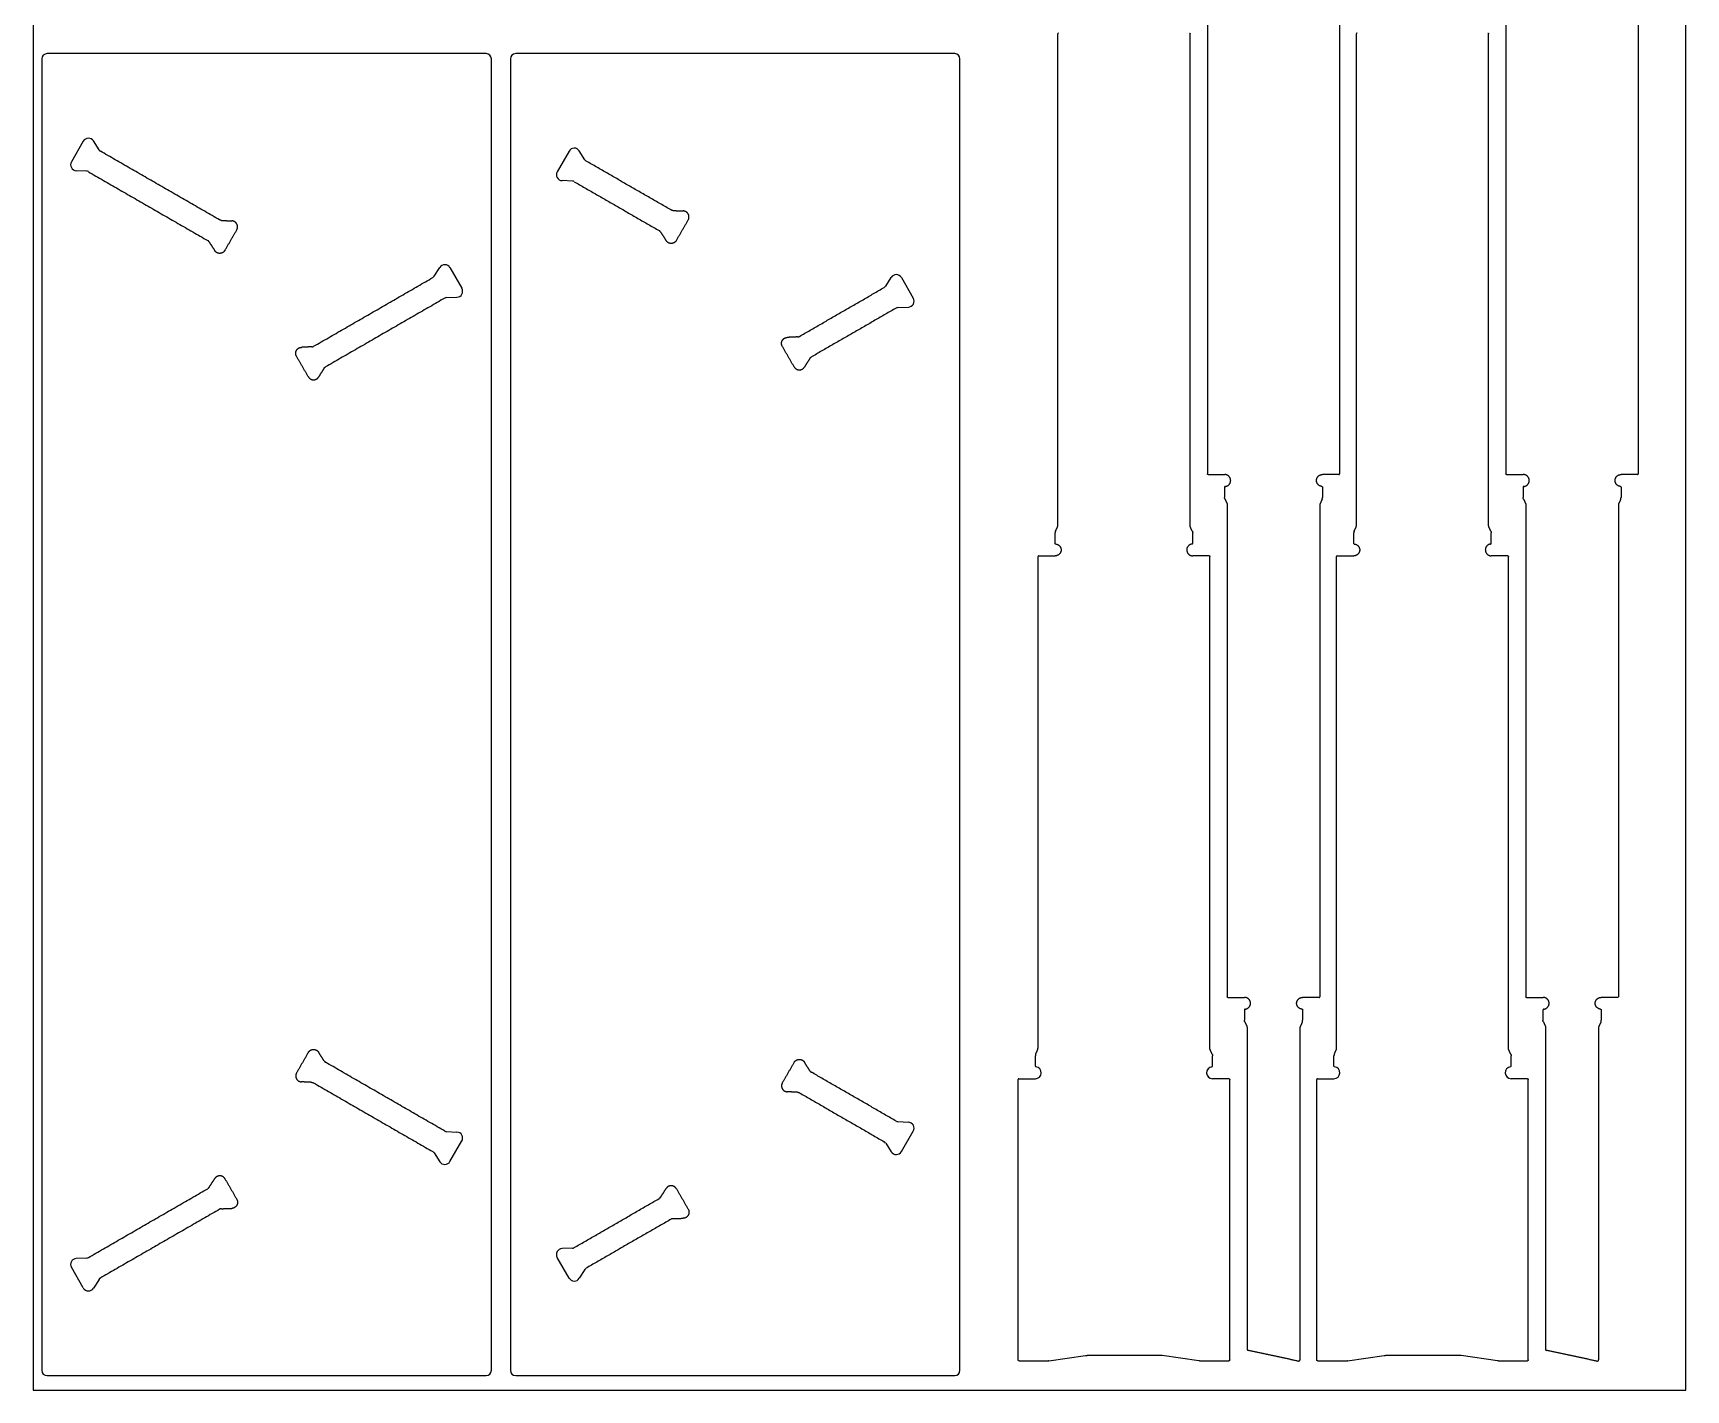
# Model space of a CAD drawing. Header units: millimetres. Extents: x -2942 to 5040, y -3942 to 2675.
# Drawn here: x 2275 to 3525, y -629 to 398 of the extents above; entities that cross this region are included whole.
import ezdxf

# ---------------------------------------------------------------- set-up
doc = ezdxf.new("R2010")
doc.units = ezdxf.units.MM
doc.header["$MEASUREMENT"] = 0
doc.layers.add('Default', color=18, linetype='Continuous', true_color=0x000000)
doc.layers.add('Layer 02', color=1, linetype='Continuous', true_color=0xff0000)

msp = doc.modelspace()

# ---------------------------------------------------------------- linework, layer by layer
at = {"layer": 'Default'}
for p, q in [((3043.1, -606.6, -2.9), (3070.7, -602.5, -2.9)), ((3156.5, -606.6, -2.9), (3128.8, -602.5, -2.9)), ((3268.9, -606.6, -2.9), (3296.5, -602.5, -2.9)), ((3382.3, -606.6, -2.9), (3354.7, -602.5, -2.9))]:
    msp.add_line(p, q, dxfattribs=at)
for points in [[(2281.4, 378.3), (2281.4, -613.7)], [(2617.4, 382.3), (2285.4, 382.3)], [(2621.4, -613.7), (2621.4, 378.3)], [(2635.8, 378.3), (2635.8, -613.7)], [(2971.8, 382.3), (2639.8, 382.3)], [(2975.8, -613.7), (2975.8, 378.3)], [(2312.8, 316), (2303.8, 300.4)], [(2324.7, 309.5), (2320.5, 316.2)], [(2680.2, 308.5), (2671.2, 292.9)], [(2692.1, 302), (2687.9, 308.7)], [(2315.4, 293.3), (2307.5, 293.7)], [(2682.8, 285.8), (2674.9, 286.2)], [(2578.2, 213.9), (2582.4, 220.5)], [(2590.1, 220.4), (2599.1, 204.8)], [(2919.6, 206.4), (2923.8, 213)], [(2931.5, 212.9), (2940.5, 197.3)], [(2587.5, 197.7), (2595.4, 198)], [(2928.9, 190.2), (2936.8, 190.5)], [(2587.5, -433.1), (2595.4, -433.5)], [(2928.9, -425.6), (2936.8, -426)], [(2931.5, -448.3), (2940.5, -432.7)], [(2578.2, -449.3), (2582.4, -456)], [(2590.1, -455.8), (2599.1, -440.2)], [(2919.6, -441.8), (2923.8, -448.5)], [(2682.8, -521.3), (2674.9, -521.6)], [(2312.8, -551.4), (2303.8, -535.8)], [(2315.4, -528.8), (2307.5, -529.1)], [(2680.2, -543.9), (2671.2, -528.3)], [(2692.1, -537.4), (2687.9, -544.1)], [(2324.7, -544.9), (2320.5, -551.6)], [(2285.4, -617.7), (2617.4, -617.7)], [(2639.8, -617.7), (2971.8, -617.7)]]:
    msp.add_lwpolyline(points, dxfattribs=at)
for centre, radius, start, end in [((2285.4, 378.3, -2.9), 4, 90, 180), ((2617.4, 378.3, -2.9), 4, 0, 90), ((2639.8, 378.3, -2.9), 4, 90, 180), ((2971.8, 378.3, -2.9), 4, 0, 90), ((2316.7, 313.8, -2.9), 4.5, 32.3722, 150), ((2307.7, 298.2, -2.9), 4.5, 150, 267.6278), ((2327.2, 311.1, -2.9), 3, 212.3722, 240), ((2684.1, 306.3, -2.9), 4.5, 32.3722, 150), ((2694.6, 303.6, -2.9), 3, 212.3722, 240), ((2315.2, 290.4, -2.9), 3, 60, 87.6278), ((2675.1, 290.7, -2.9), 4.5, 150, 267.6278), ((2682.6, 282.9, -2.9), 3, 60, 87.6278), ((2575.6, 215.5, -2.9), 3, 300, 327.6278), ((2586.2, 218.1, -2.9), 4.5, 30, 147.6278), ((2927.6, 210.6, -2.9), 4.5, 30, 147.6278), ((2595.2, 202.5, -2.9), 4.5, 272.3722, 30), ((2917, 208, -2.9), 3, 300, 327.6278), ((2587.6, 194.7, -2.9), 3, 92.3722, 120), ((2929, 187.2, -2.9), 3, 92.3722, 120), ((2936.6, 195, -2.9), 4.5, 272.3722, 30), ((3033.3, -383.6, -2.9), 0.5, 180, 264.4944), ((3032.8, -388.6, -2.9), 4.5, 270, 84.4944), ((3166.8, -388.6, -2.9), 4.5, 95.5056, 270), ((3166.3, -383.6, -2.9), 0.5, 275.5056, 0), ((3259.1, -383.6, -2.9), 0.5, 180, 264.4944), ((3258.6, -388.6, -2.9), 4.5, 270, 84.4944), ((3392.6, -388.6, -2.9), 4.5, 95.5056, 270), ((3392.1, -383.6, -2.9), 0.5, 275.5056, 0), ((2587.6, -430.1, -2.9), 3, 240, 267.6278), ((2595.2, -438, -2.9), 4.5, 330, 87.6278), ((2929, -422.6, -2.9), 3, 240, 267.6278), ((2936.6, -430.5, -2.9), 4.5, 330, 87.6278), ((2575.6, -450.9, -2.9), 3, 32.3722, 60), ((2917, -443.4, -2.9), 3, 32.3722, 60), ((2927.6, -446, -2.9), 4.5, 212.3722, 330), ((2586.2, -453.5, -2.9), 4.5, 212.3722, 330), ((2675.1, -526.1, -2.9), 4.5, 92.3722, 210), ((2682.6, -518.3, -2.9), 3, 272.3722, 300), ((2307.7, -533.6, -2.9), 4.5, 92.3722, 210), ((2315.2, -525.8, -2.9), 3, 272.3722, 300), ((2694.6, -539, -2.9), 3, 120, 147.6278), ((2327.2, -546.5, -2.9), 3, 120, 147.6278), ((2684.1, -541.7, -2.9), 4.5, 210, 327.6278), ((2316.7, -549.2, -2.9), 4.5, 210, 327.6278), ((3193.9, -597.8, -2.9), 1, 180, 258.0828), ((3419.7, -597.8, -2.9), 1, 180, 258.0828), ((3231.9, -605.8, -2.9), 1, 258.0828, 0), ((3457.7, -605.8, -2.9), 1, 258.0828, 0), ((2285.4, -613.7, -2.9), 4, 180, 270), ((2617.4, -613.7, -2.9), 4, 270, 0), ((2639.8, -613.7, -2.9), 4, 180, 270), ((2971.8, -613.7, -2.9), 4, 270, 0)]:
    msp.add_arc(centre, radius, start, end, dxfattribs=at)
for points in [[(3162.9, 436.3, -2.9), (3162.9, 250.6, -2.9), (3162.9, 64.9, -2.9)], [(3262.9, 436.3, -2.9), (3262.9, 250.6, -2.9), (3262.9, 64.9, -2.9)], [(3388.7, 436.3, -2.9), (3388.7, 250.6, -2.9), (3388.7, 64.9, -2.9)], [(3488.7, 436.3, -2.9), (3488.7, 250.6, -2.9), (3488.7, 64.9, -2.9)], [(3049.8, 396.8, -2.9), (3049.8, 397.1, -2.9), (3049.8, 397.3, -2.9)], [(3049.8, 25.5, -2.9), (3049.8, 211.2, -2.9), (3049.8, 396.8, -2.9)], [(3149.8, 396.8, -2.9), (3149.8, 397.1, -2.9), (3149.8, 397.3, -2.9)], [(3149.8, 25.5, -2.9), (3149.8, 211.2, -2.9), (3149.8, 396.8, -2.9)], [(3275.6, 396.8, -2.9), (3275.6, 397.1, -2.9), (3275.6, 397.3, -2.9)], [(3275.6, 25.5, -2.9), (3275.6, 211.2, -2.9), (3275.6, 396.8, -2.9)], [(3375.6, 396.8, -2.9), (3375.6, 397.1, -2.9), (3375.6, 397.3, -2.9)], [(3375.6, 25.5, -2.9), (3375.6, 211.2, -2.9), (3375.6, 396.8, -2.9)], [(2415.9, 256.5, -2.9), (2370.8, 282.5, -2.9), (2325.7, 308.5, -2.9)], [(2757.3, 264, -2.9), (2725.2, 282.5, -2.9), (2693.1, 301, -2.9)], [(2316.7, 292.9, -2.9), (2361.8, 266.9, -2.9), (2406.9, 240.9, -2.9)], [(2684.1, 285.4, -2.9), (2716.2, 266.9, -2.9), (2748.3, 248.4, -2.9)], [(2758.7, 263.6, -2.9), (2762.6, 263.4, -2.9), (2766.5, 263.3, -2.9)], [(2417.3, 256.1, -2.9), (2421.2, 255.9, -2.9), (2425.1, 255.8, -2.9)], [(2761.3, 240.9, -2.9), (2765.8, 248.7, -2.9), (2770.3, 256.5, -2.9)], [(2407.9, 239.9, -2.9), (2410.1, 236.6, -2.9), (2412.2, 233.3, -2.9)], [(2419.9, 233.4, -2.9), (2424.4, 241.2, -2.9), (2428.9, 249, -2.9)], [(2749.3, 247.4, -2.9), (2751.5, 244.1, -2.9), (2753.6, 240.8, -2.9)], [(2487, 160.9, -2.9), (2532.1, 186.9, -2.9), (2577.1, 212.9, -2.9)], [(2854.4, 168.4, -2.9), (2886.5, 186.9, -2.9), (2918.5, 205.4, -2.9)], [(2586.1, 197.3, -2.9), (2541.1, 171.3, -2.9), (2496, 145.3, -2.9)], [(2927.5, 189.8, -2.9), (2895.5, 171.3, -2.9), (2863.4, 152.8, -2.9)], [(2853, 168, -2.9), (2849.1, 167.8, -2.9), (2845.1, 167.6, -2.9)], [(2483, 137.8, -2.9), (2478.5, 145.6, -2.9), (2474, 153.4, -2.9)], [(2485.6, 160.5, -2.9), (2481.7, 160.3, -2.9), (2477.8, 160.1, -2.9)], [(2850.4, 145.3, -2.9), (2845.9, 153.1, -2.9), (2841.4, 160.9, -2.9)], [(2862.3, 151.8, -2.9), (2860.2, 148.5, -2.9), (2858.1, 145.1, -2.9)], [(2494.9, 144.3, -2.9), (2492.8, 141, -2.9), (2490.7, 137.6, -2.9)], [(3162.9, 64.9, -2.9), (3162.9, 64.7, -2.9), (3162.9, 64.4, -2.9)], [(3163.4, 63.9, -2.9), (3169.7, 63.9, -2.9), (3176, 63.9, -2.9)], [(3262.4, 63.9, -2.9), (3256.2, 63.9, -2.9), (3249.9, 63.9, -2.9)], [(3262.9, 64.9, -2.9), (3262.9, 64.7, -2.9), (3262.9, 64.4, -2.9)], [(3388.7, 64.9, -2.9), (3388.7, 64.7, -2.9), (3388.7, 64.4, -2.9)], [(3389.2, 63.9, -2.9), (3395.5, 63.9, -2.9), (3401.8, 63.9, -2.9)], [(3488.2, 63.9, -2.9), (3482, 63.9, -2.9), (3475.7, 63.9, -2.9)], [(3488.7, 64.9, -2.9), (3488.7, 64.7, -2.9), (3488.7, 64.4, -2.9)], [(3175.9, 54.4, -2.9), (3175.9, 50.5, -2.9), (3175.9, 46.6, -2.9)], [(3249.9, 54.4, -2.9), (3249.9, 50.5, -2.9), (3249.9, 46.6, -2.9)], [(3401.7, 54.4, -2.9), (3401.7, 50.5, -2.9), (3401.7, 46.6, -2.9)], [(3475.7, 54.4, -2.9), (3475.7, 50.5, -2.9), (3475.7, 46.6, -2.9)], [(3176.2, 45.3, -2.9), (3176.9, 43.8, -2.9), (3177.6, 42.2, -2.9)], [(3177.9, 40.8, -2.9), (3177.9, -144.9, -2.9), (3177.9, -330.6, -2.9)], [(3247.9, 40.8, -2.9), (3247.9, -144.9, -2.9), (3247.9, -330.6, -2.9)], [(3249.7, 45.3, -2.9), (3249, 43.8, -2.9), (3248.3, 42.2, -2.9)], [(3402, 45.3, -2.9), (3402.7, 43.8, -2.9), (3403.4, 42.2, -2.9)], [(3403.7, 40.8, -2.9), (3403.7, -144.9, -2.9), (3403.7, -330.6, -2.9)], [(3473.7, 40.8, -2.9), (3473.7, -144.9, -2.9), (3473.7, -330.6, -2.9)], [(3475.5, 45.3, -2.9), (3474.8, 43.8, -2.9), (3474.1, 42.2, -2.9)], [(3047.8, 11.8, -2.9), (3047.8, 15.8, -2.9), (3047.8, 19.7, -2.9)], [(3048, 21, -2.9), (3048.8, 22.5, -2.9), (3049.5, 24, -2.9)], [(3151.5, 21, -2.9), (3150.8, 22.5, -2.9), (3150.1, 24, -2.9)], [(3151.8, 11.8, -2.9), (3151.8, 15.8, -2.9), (3151.8, 19.7, -2.9)], [(3273.6, 11.8, -2.9), (3273.6, 15.8, -2.9), (3273.6, 19.7, -2.9)], [(3273.9, 21, -2.9), (3274.6, 22.5, -2.9), (3275.3, 24, -2.9)], [(3377.3, 21, -2.9), (3376.6, 22.5, -2.9), (3375.9, 24, -2.9)], [(3377.6, 11.8, -2.9), (3377.6, 15.8, -2.9), (3377.6, 19.7, -2.9)], [(3034.8, 1.4, -2.9), (3034.8, 1.6, -2.9), (3034.8, 1.9, -2.9)], [(3034.8, -370, -2.9), (3034.8, -184.3, -2.9), (3034.8, 1.4, -2.9)], [(3035.3, 2.4, -2.9), (3041.5, 2.4, -2.9), (3047.8, 2.4, -2.9)], [(3164.3, 2.4, -2.9), (3158, 2.4, -2.9), (3151.8, 2.4, -2.9)], [(3164.8, 1.4, -2.9), (3164.8, 1.6, -2.9), (3164.8, 1.9, -2.9)], [(3164.8, -370, -2.9), (3164.8, -184.3, -2.9), (3164.8, 1.4, -2.9)], [(3260.6, 1.4, -2.9), (3260.6, 1.6, -2.9), (3260.6, 1.9, -2.9)], [(3260.6, -370, -2.9), (3260.6, -184.3, -2.9), (3260.6, 1.4, -2.9)], [(3261.1, 2.4, -2.9), (3267.3, 2.4, -2.9), (3273.6, 2.4, -2.9)], [(3390.1, 2.4, -2.9), (3383.8, 2.4, -2.9), (3377.6, 2.4, -2.9)], [(3390.6, 1.4, -2.9), (3390.6, 1.6, -2.9), (3390.6, 1.9, -2.9)], [(3390.6, -370, -2.9), (3390.6, -184.3, -2.9), (3390.6, 1.4, -2.9)], [(3177.9, -330.6, -2.9), (3177.9, -330.8, -2.9), (3177.9, -331.1, -2.9)], [(3178.4, -331.6, -2.9), (3184.7, -331.6, -2.9), (3191, -331.6, -2.9)], [(3247.4, -331.6, -2.9), (3241.2, -331.6, -2.9), (3234.9, -331.6, -2.9)], [(3247.9, -330.6, -2.9), (3247.9, -330.8, -2.9), (3247.9, -331.1, -2.9)], [(3403.7, -330.6, -2.9), (3403.7, -330.8, -2.9), (3403.7, -331.1, -2.9)], [(3404.2, -331.6, -2.9), (3410.5, -331.6, -2.9), (3416.8, -331.6, -2.9)], [(3473.2, -331.6, -2.9), (3467, -331.6, -2.9), (3460.7, -331.6, -2.9)], [(3473.7, -330.6, -2.9), (3473.7, -330.8, -2.9), (3473.7, -331.1, -2.9)], [(3190.9, -341, -2.9), (3190.9, -345, -2.9), (3190.9, -348.9, -2.9)], [(3234.9, -341, -2.9), (3234.9, -345, -2.9), (3234.9, -348.9, -2.9)], [(3416.7, -341, -2.9), (3416.7, -345, -2.9), (3416.7, -348.9, -2.9)], [(3460.7, -341, -2.9), (3460.7, -345, -2.9), (3460.7, -348.9, -2.9)], [(3191.2, -350.2, -2.9), (3191.9, -351.7, -2.9), (3192.6, -353.2, -2.9)], [(3192.9, -354.7, -2.9), (3192.9, -476.2, -2.9), (3192.9, -597.8, -2.9)], [(3232.9, -354.7, -2.9), (3232.9, -480.2, -2.9), (3232.9, -605.8, -2.9)], [(3234.7, -350.2, -2.9), (3234, -351.7, -2.9), (3233.3, -353.2, -2.9)], [(3417, -350.2, -2.9), (3417.7, -351.7, -2.9), (3418.4, -353.2, -2.9)], [(3418.7, -354.7, -2.9), (3418.7, -476.2, -2.9), (3418.7, -597.8, -2.9)], [(3458.7, -354.7, -2.9), (3458.7, -480.2, -2.9), (3458.7, -605.8, -2.9)], [(3460.5, -350.2, -2.9), (3459.8, -351.7, -2.9), (3459.1, -353.2, -2.9)], [(2483, -373.2, -2.9), (2478.5, -381, -2.9), (2474, -388.8, -2.9)], [(2494.9, -379.7, -2.9), (2492.8, -376.4, -2.9), (2490.7, -373, -2.9)], [(3033, -374.5, -2.9), (3033.8, -373, -2.9), (3034.5, -371.4, -2.9)], [(3166.5, -374.5, -2.9), (3165.8, -373, -2.9), (3165.1, -371.4, -2.9)], [(3258.9, -374.5, -2.9), (3259.6, -373, -2.9), (3260.3, -371.4, -2.9)], [(3392.3, -374.5, -2.9), (3391.6, -373, -2.9), (3390.9, -371.4, -2.9)], [(2586.1, -432.7, -2.9), (2541.1, -406.7, -2.9), (2496, -380.7, -2.9)], [(2850.4, -380.7, -2.9), (2845.9, -388.5, -2.9), (2841.4, -396.3, -2.9)], [(2862.3, -387.2, -2.9), (2860.2, -383.9, -2.9), (2858.1, -380.5, -2.9)], [(3032.8, -383.6, -2.9), (3032.8, -379.7, -2.9), (3032.8, -375.8, -2.9)], [(3166.8, -383.6, -2.9), (3166.8, -379.7, -2.9), (3166.8, -375.8, -2.9)], [(3258.6, -383.6, -2.9), (3258.6, -379.7, -2.9), (3258.6, -375.8, -2.9)], [(3392.6, -383.6, -2.9), (3392.6, -379.7, -2.9), (3392.6, -375.8, -2.9)], [(2485.6, -395.9, -2.9), (2481.7, -395.7, -2.9), (2477.8, -395.5, -2.9)], [(2487, -396.3, -2.9), (2532.1, -422.3, -2.9), (2577.1, -448.3, -2.9)], [(2927.5, -425.2, -2.9), (2895.5, -406.7, -2.9), (2863.4, -388.2, -2.9)], [(3019.8, -394.1, -2.9), (3019.8, -393.9, -2.9), (3019.8, -393.6, -2.9)], [(3019.8, -605.7, -2.9), (3019.8, -499.9, -2.9), (3019.8, -394.1, -2.9)], [(3020.3, -393.1, -2.9), (3026.5, -393.1, -2.9), (3032.8, -393.1, -2.9)], [(3179.3, -393.1, -2.9), (3173, -393.1, -2.9), (3166.8, -393.1, -2.9)], [(3179.8, -394.1, -2.9), (3179.8, -393.9, -2.9), (3179.8, -393.6, -2.9)], [(3179.8, -605.7, -2.9), (3179.8, -499.9, -2.9), (3179.8, -394.1, -2.9)], [(3245.6, -394.1, -2.9), (3245.6, -393.9, -2.9), (3245.6, -393.6, -2.9)], [(3245.6, -605.7, -2.9), (3245.6, -499.9, -2.9), (3245.6, -394.1, -2.9)], [(3246.1, -393.1, -2.9), (3252.3, -393.1, -2.9), (3258.6, -393.1, -2.9)], [(3405.1, -393.1, -2.9), (3398.8, -393.1, -2.9), (3392.6, -393.1, -2.9)], [(3405.6, -394.1, -2.9), (3405.6, -393.9, -2.9), (3405.6, -393.6, -2.9)], [(3405.6, -605.7, -2.9), (3405.6, -499.9, -2.9), (3405.6, -394.1, -2.9)], [(2853, -403.4, -2.9), (2849.1, -403.2, -2.9), (2845.1, -403, -2.9)], [(2854.4, -403.8, -2.9), (2886.5, -422.3, -2.9), (2918.5, -440.8, -2.9)], [(2407.9, -475.3, -2.9), (2410.1, -472, -2.9), (2412.2, -468.7, -2.9)], [(2419.9, -468.8, -2.9), (2424.4, -476.6, -2.9), (2428.9, -484.4, -2.9)], [(2316.7, -528.4, -2.9), (2361.8, -502.3, -2.9), (2406.9, -476.3, -2.9)], [(2684.1, -520.9, -2.9), (2716.2, -502.3, -2.9), (2748.3, -483.8, -2.9)], [(2749.3, -482.8, -2.9), (2751.5, -479.5, -2.9), (2753.6, -476.2, -2.9)], [(2761.3, -476.3, -2.9), (2765.8, -484.1, -2.9), (2770.3, -491.9, -2.9)], [(2415.9, -491.9, -2.9), (2370.8, -517.9, -2.9), (2325.7, -543.9, -2.9)], [(2417.3, -491.5, -2.9), (2421.2, -491.3, -2.9), (2425.1, -491.2, -2.9)], [(2757.3, -499.4, -2.9), (2725.2, -517.9, -2.9), (2693.1, -536.4, -2.9)], [(2758.7, -499, -2.9), (2762.6, -498.8, -2.9), (2766.5, -498.7, -2.9)], [(3231.7, -606.8, -2.9), (3212.7, -602.7, -2.9), (3193.7, -598.7, -2.9)], [(3457.5, -606.8, -2.9), (3438.5, -602.7, -2.9), (3419.5, -598.7, -2.9)], [(3041.9, -606.7, -2.9), (3031.4, -606.7, -2.9), (3020.9, -606.7, -2.9)], [(3127.6, -602.5, -2.9), (3099.8, -602.5, -2.9), (3071.9, -602.5, -2.9)], [(3178.7, -606.7, -2.9), (3168.2, -606.7, -2.9), (3157.7, -606.7, -2.9)], [(3267.7, -606.7, -2.9), (3257.2, -606.7, -2.9), (3246.7, -606.7, -2.9)], [(3353.4, -602.5, -2.9), (3325.6, -602.5, -2.9), (3297.7, -602.5, -2.9)], [(3404.5, -606.7, -2.9), (3394, -606.7, -2.9), (3383.5, -606.7, -2.9)]]:
    msp.add_open_spline(points, degree=2, dxfattribs=at)
for points, weights in [([(3050.3, 397.8, -2.9), (3049.8, 397.8, -2.9), (3049.8, 397.3, -2.9)], [1, 0.707106781186, 1]), ([(3149.3, 397.8, -2.9), (3149.8, 397.8, -2.9), (3149.8, 397.3, -2.9)], [1, 0.707106781186, 1]), ([(3276.1, 397.8, -2.9), (3275.6, 397.8, -2.9), (3275.6, 397.3, -2.9)], [1, 0.707106781186, 1]), ([(3375.1, 397.8, -2.9), (3375.6, 397.8, -2.9), (3375.6, 397.3, -2.9)], [1, 0.707106781186, 1]), ([(2758.7, 263.6, -2.9), (2758, 263.6, -2.9), (2757.3, 264, -2.9)], [1, 0.971076313064, 1]), ([(2417.3, 256.1, -2.9), (2416.6, 256.1, -2.9), (2415.9, 256.5, -2.9)], [1, 0.971076313064, 1]), ([(2407.9, 239.9, -2.9), (2407.6, 240.5, -2.9), (2406.9, 240.9, -2.9)], [1, 0.971076313064, 1]), ([(2749.3, 247.4, -2.9), (2749, 248, -2.9), (2748.3, 248.4, -2.9)], [1, 0.971076313064, 1]), ([(2853, 168, -2.9), (2853.7, 168, -2.9), (2854.4, 168.4, -2.9)], [1, 0.971076313064, 1]), ([(2485.6, 160.5, -2.9), (2486.3, 160.5, -2.9), (2487, 160.9, -2.9)], [1, 0.971076313064, 1]), ([(2862.3, 151.8, -2.9), (2862.7, 152.4, -2.9), (2863.4, 152.8, -2.9)], [1, 0.971076313064, 1]), ([(2494.9, 144.3, -2.9), (2495.3, 144.9, -2.9), (2496, 145.3, -2.9)], [1, 0.971076313064, 1]), ([(3163.4, 63.9, -2.9), (3162.9, 63.9, -2.9), (3162.9, 64.4, -2.9)], [1, 0.707106781186, 1]), ([(3262.4, 63.9, -2.9), (3262.9, 63.9, -2.9), (3262.9, 64.4, -2.9)], [1, 0.707106781186, 1]), ([(3389.2, 63.9, -2.9), (3388.7, 63.9, -2.9), (3388.7, 64.4, -2.9)], [1, 0.707106781186, 1]), ([(3488.2, 63.9, -2.9), (3488.7, 63.9, -2.9), (3488.7, 64.4, -2.9)], [1, 0.707106781186, 1]), ([(3176.4, 54.9, -2.9), (3175.9, 54.9, -2.9), (3175.9, 54.4, -2.9)], [1, 0.740250811239, 1]), ([(3249.5, 54.9, -2.9), (3249.9, 54.9, -2.9), (3249.9, 54.4, -2.9)], [1, 0.740250811239, 1]), ([(3402.2, 54.9, -2.9), (3401.7, 54.9, -2.9), (3401.7, 54.4, -2.9)], [1, 0.740250811239, 1]), ([(3475.3, 54.9, -2.9), (3475.7, 54.9, -2.9), (3475.7, 54.4, -2.9)], [1, 0.740250811239, 1]), ([(3176.2, 45.3, -2.9), (3175.9, 45.9, -2.9), (3175.9, 46.6, -2.9)], [1, 0.976880094867, 1]), ([(3177.6, 42.2, -2.9), (3177.9, 41.6, -2.9), (3177.9, 40.8, -2.9)], [1, 0.976880094867, 1]), ([(3248.3, 42.2, -2.9), (3247.9, 41.6, -2.9), (3247.9, 40.8, -2.9)], [1, 0.976880094867, 1]), ([(3249.7, 45.3, -2.9), (3249.9, 45.9, -2.9), (3249.9, 46.6, -2.9)], [1, 0.976880094867, 1]), ([(3402, 45.3, -2.9), (3401.7, 45.9, -2.9), (3401.7, 46.6, -2.9)], [1, 0.976880094867, 1]), ([(3403.4, 42.2, -2.9), (3403.7, 41.6, -2.9), (3403.7, 40.8, -2.9)], [1, 0.976880094867, 1]), ([(3474.1, 42.2, -2.9), (3473.7, 41.6, -2.9), (3473.7, 40.8, -2.9)], [1, 0.976880094867, 1]), ([(3475.5, 45.3, -2.9), (3475.7, 45.9, -2.9), (3475.7, 46.6, -2.9)], [1, 0.976880094867, 1]), ([(3049.5, 24, -2.9), (3049.8, 24.7, -2.9), (3049.8, 25.5, -2.9)], [1, 0.976880094867, 1]), ([(3150.1, 24, -2.9), (3149.8, 24.7, -2.9), (3149.8, 25.5, -2.9)], [1, 0.976880094867, 1]), ([(3275.3, 24, -2.9), (3275.6, 24.7, -2.9), (3275.6, 25.5, -2.9)], [1, 0.976880094867, 1]), ([(3375.9, 24, -2.9), (3375.6, 24.7, -2.9), (3375.6, 25.5, -2.9)], [1, 0.976880094867, 1]), ([(3048, 21, -2.9), (3047.8, 20.4, -2.9), (3047.8, 19.7, -2.9)], [1, 0.976880094867, 1]), ([(3151.5, 21, -2.9), (3151.8, 20.4, -2.9), (3151.8, 19.7, -2.9)], [1, 0.976880094867, 1]), ([(3273.9, 21, -2.9), (3273.6, 20.4, -2.9), (3273.6, 19.7, -2.9)], [1, 0.976880094867, 1]), ([(3377.3, 21, -2.9), (3377.6, 20.4, -2.9), (3377.6, 19.7, -2.9)], [1, 0.976880094867, 1]), ([(3035.3, 2.4, -2.9), (3034.8, 2.4, -2.9), (3034.8, 1.9, -2.9)], [1, 0.707106781186, 1]), ([(3048.2, 11.3, -2.9), (3047.8, 11.4, -2.9), (3047.8, 11.8, -2.9)], [1, 0.740250811239, 1]), ([(3151.3, 11.3, -2.9), (3151.8, 11.4, -2.9), (3151.8, 11.8, -2.9)], [1, 0.740250811239, 1]), ([(3164.3, 2.4, -2.9), (3164.8, 2.4, -2.9), (3164.8, 1.9, -2.9)], [1, 0.707106781186, 1]), ([(3261.1, 2.4, -2.9), (3260.6, 2.4, -2.9), (3260.6, 1.9, -2.9)], [1, 0.707106781186, 1]), ([(3274, 11.3, -2.9), (3273.6, 11.4, -2.9), (3273.6, 11.8, -2.9)], [1, 0.740250811239, 1]), ([(3377.1, 11.3, -2.9), (3377.6, 11.4, -2.9), (3377.6, 11.8, -2.9)], [1, 0.740250811239, 1]), ([(3390.1, 2.4, -2.9), (3390.6, 2.4, -2.9), (3390.6, 1.9, -2.9)], [1, 0.707106781186, 1]), ([(3178.4, -331.6, -2.9), (3177.9, -331.6, -2.9), (3177.9, -331.1, -2.9)], [1, 0.707106781186, 1]), ([(3247.4, -331.6, -2.9), (3247.9, -331.6, -2.9), (3247.9, -331.1, -2.9)], [1, 0.707106781186, 1]), ([(3404.2, -331.6, -2.9), (3403.7, -331.6, -2.9), (3403.7, -331.1, -2.9)], [1, 0.707106781186, 1]), ([(3473.2, -331.6, -2.9), (3473.7, -331.6, -2.9), (3473.7, -331.1, -2.9)], [1, 0.707106781186, 1]), ([(3191.4, -340.5, -2.9), (3190.9, -340.6, -2.9), (3190.9, -341, -2.9)], [1, 0.740250811239, 1]), ([(3191.2, -350.2, -2.9), (3190.9, -349.6, -2.9), (3190.9, -348.9, -2.9)], [1, 0.976880094867, 1]), ([(3234.5, -340.5, -2.9), (3234.9, -340.6, -2.9), (3234.9, -341, -2.9)], [1, 0.740250811239, 1]), ([(3234.7, -350.2, -2.9), (3234.9, -349.6, -2.9), (3234.9, -348.9, -2.9)], [1, 0.976880094867, 1]), ([(3417.2, -340.5, -2.9), (3416.7, -340.6, -2.9), (3416.7, -341, -2.9)], [1, 0.740250811239, 1]), ([(3417, -350.2, -2.9), (3416.7, -349.6, -2.9), (3416.7, -348.9, -2.9)], [1, 0.976880094867, 1]), ([(3460.3, -340.5, -2.9), (3460.7, -340.6, -2.9), (3460.7, -341, -2.9)], [1, 0.740250811239, 1]), ([(3460.5, -350.2, -2.9), (3460.7, -349.6, -2.9), (3460.7, -348.9, -2.9)], [1, 0.976880094867, 1]), ([(3192.6, -353.2, -2.9), (3192.9, -353.9, -2.9), (3192.9, -354.7, -2.9)], [1, 0.976880094867, 1]), ([(3233.3, -353.2, -2.9), (3232.9, -353.9, -2.9), (3232.9, -354.7, -2.9)], [1, 0.976880094867, 1]), ([(3418.4, -353.2, -2.9), (3418.7, -353.9, -2.9), (3418.7, -354.7, -2.9)], [1, 0.976880094867, 1]), ([(3459.1, -353.2, -2.9), (3458.7, -353.9, -2.9), (3458.7, -354.7, -2.9)], [1, 0.976880094867, 1]), ([(3033, -374.5, -2.9), (3032.8, -375.1, -2.9), (3032.8, -375.8, -2.9)], [1, 0.976880094867, 1]), ([(3034.5, -371.4, -2.9), (3034.8, -370.8, -2.9), (3034.8, -370, -2.9)], [1, 0.976880094867, 1]), ([(3165.1, -371.4, -2.9), (3164.8, -370.8, -2.9), (3164.8, -370, -2.9)], [1, 0.976880094867, 1]), ([(3166.5, -374.5, -2.9), (3166.8, -375.1, -2.9), (3166.8, -375.8, -2.9)], [1, 0.976880094867, 1]), ([(3258.9, -374.5, -2.9), (3258.6, -375.1, -2.9), (3258.6, -375.8, -2.9)], [1, 0.976880094867, 1]), ([(3260.3, -371.4, -2.9), (3260.6, -370.8, -2.9), (3260.6, -370, -2.9)], [1, 0.976880094867, 1]), ([(3390.9, -371.4, -2.9), (3390.6, -370.8, -2.9), (3390.6, -370, -2.9)], [1, 0.976880094867, 1]), ([(3392.3, -374.5, -2.9), (3392.6, -375.1, -2.9), (3392.6, -375.8, -2.9)], [1, 0.976880094867, 1]), ([(2494.9, -379.7, -2.9), (2495.3, -380.3, -2.9), (2496, -380.7, -2.9)], [1, 0.971076313064, 1]), ([(2862.3, -387.2, -2.9), (2862.7, -387.8, -2.9), (2863.4, -388.2, -2.9)], [1, 0.971076313064, 1]), ([(2485.6, -395.9, -2.9), (2486.3, -395.9, -2.9), (2487, -396.3, -2.9)], [1, 0.971076313064, 1]), ([(3020.3, -393.1, -2.9), (3019.8, -393.1, -2.9), (3019.8, -393.6, -2.9)], [1, 0.707106781186, 1]), ([(3179.3, -393.1, -2.9), (3179.8, -393.1, -2.9), (3179.8, -393.6, -2.9)], [1, 0.707106781186, 1]), ([(3246.1, -393.1, -2.9), (3245.6, -393.1, -2.9), (3245.6, -393.6, -2.9)], [1, 0.707106781186, 1]), ([(3405.1, -393.1, -2.9), (3405.6, -393.1, -2.9), (3405.6, -393.6, -2.9)], [1, 0.707106781186, 1]), ([(2853, -403.4, -2.9), (2853.7, -403.4, -2.9), (2854.4, -403.8, -2.9)], [1, 0.971076313064, 1]), ([(2407.9, -475.3, -2.9), (2407.6, -475.9, -2.9), (2406.9, -476.3, -2.9)], [1, 0.971076313064, 1]), ([(2749.3, -482.8, -2.9), (2749, -483.4, -2.9), (2748.3, -483.8, -2.9)], [1, 0.971076313064, 1]), ([(2417.3, -491.5, -2.9), (2416.6, -491.5, -2.9), (2415.9, -491.9, -2.9)], [1, 0.971076313064, 1]), ([(2758.7, -499, -2.9), (2758, -499, -2.9), (2757.3, -499.4, -2.9)], [1, 0.971076313064, 1]), ([(3020.9, -606.7, -2.9), (3019.8, -606.7, -2.9), (3019.8, -605.7, -2.9)], [1, 0.707106781187, 1]), ([(3043.1, -606.6, -2.9), (3042.5, -606.7, -2.9), (3041.9, -606.7, -2.9)], [1, 0.997766859876, 1]), ([(3070.7, -602.5, -2.9), (3071.3, -602.5, -2.9), (3071.9, -602.5, -2.9)], [1, 0.997766859876, 1]), ([(3128.8, -602.5, -2.9), (3128.2, -602.5, -2.9), (3127.6, -602.5, -2.9)], [1, 0.997766859876, 1]), ([(3157.7, -606.7, -2.9), (3157.1, -606.7, -2.9), (3156.5, -606.6, -2.9)], [1, 0.997766859876, 1]), ([(3179.8, -605.7, -2.9), (3179.8, -606.7, -2.9), (3178.7, -606.7, -2.9)], [1, 0.707106781187, 1]), ([(3246.7, -606.7, -2.9), (3245.6, -606.7, -2.9), (3245.6, -605.7, -2.9)], [1, 0.707106781187, 1]), ([(3268.9, -606.6, -2.9), (3268.3, -606.7, -2.9), (3267.7, -606.7, -2.9)], [1, 0.997766859876, 1]), ([(3296.5, -602.5, -2.9), (3297.1, -602.5, -2.9), (3297.7, -602.5, -2.9)], [1, 0.997766859876, 1]), ([(3354.7, -602.5, -2.9), (3354, -602.5, -2.9), (3353.4, -602.5, -2.9)], [1, 0.997766859876, 1]), ([(3383.5, -606.7, -2.9), (3382.9, -606.7, -2.9), (3382.3, -606.6, -2.9)], [1, 0.997766859876, 1]), ([(3405.6, -605.7, -2.9), (3405.6, -606.7, -2.9), (3404.5, -606.7, -2.9)], [1, 0.707106781187, 1])]:
    msp.add_rational_spline(points, weights, degree=2, dxfattribs=at)
for points, weights, knots in [([(2770.3, 256.5, -2.9), (2771.5, 258.7, -2.9), (2770.3, 260.9, -2.9), (2769.1, 263.1, -2.9), (2766.5, 263.3, -2.9)], [1, 0.871154179895, 1, 0.871154179895, 1], [28.274334, 28.274334, 28.274334, 32.893568, 32.893568, 37.512803, 37.512803, 37.512803]), ([(2428.9, 249, -2.9), (2430.1, 251.2, -2.9), (2428.9, 253.4, -2.9), (2427.7, 255.6, -2.9), (2425.1, 255.8, -2.9)], [1, 0.871154179895, 1, 0.871154179895, 1], [28.274334, 28.274334, 28.274334, 32.893568, 32.893568, 37.512803, 37.512803, 37.512803]), ([(2761.3, 240.9, -2.9), (2760, 238.7, -2.9), (2757.4, 238.7, -2.9), (2754.9, 238.6, -2.9), (2753.6, 240.8, -2.9)], [1, 0.871154179895, 1, 0.871154179895, 1], [28.274334, 28.274334, 28.274334, 32.893568, 32.893568, 37.512803, 37.512803, 37.512803]), ([(2419.9, 233.4, -2.9), (2418.6, 231.2, -2.9), (2416.1, 231.2, -2.9), (2413.5, 231.1, -2.9), (2412.2, 233.3, -2.9)], [1, 0.871154179895, 1, 0.871154179895, 1], [28.274334, 28.274334, 28.274334, 32.893568, 32.893568, 37.512803, 37.512803, 37.512803]), ([(2841.4, 160.9, -2.9), (2840.2, 163.1, -2.9), (2841.4, 165.3, -2.9), (2842.6, 167.5, -2.9), (2845.1, 167.6, -2.9)], [1, 0.871154179895, 1, 0.871154179895, 1], [28.274334, 28.274334, 28.274334, 32.893568, 32.893568, 37.512803, 37.512803, 37.512803]), ([(2474, 153.4, -2.9), (2472.8, 155.6, -2.9), (2474, 157.8, -2.9), (2475.2, 160, -2.9), (2477.8, 160.1, -2.9)], [1, 0.871154179895, 1, 0.871154179895, 1], [28.274334, 28.274334, 28.274334, 32.893568, 32.893568, 37.512803, 37.512803, 37.512803]), ([(2483, 137.8, -2.9), (2484.3, 135.6, -2.9), (2486.8, 135.5, -2.9), (2489.4, 135.5, -2.9), (2490.7, 137.6, -2.9)], [1, 0.871154179895, 1, 0.871154179895, 1], [28.274334, 28.274334, 28.274334, 32.893568, 32.893568, 37.512803, 37.512803, 37.512803]), ([(2850.4, 145.3, -2.9), (2851.7, 143.1, -2.9), (2854.2, 143, -2.9), (2856.8, 143, -2.9), (2858.1, 145.1, -2.9)], [1, 0.871154179895, 1, 0.871154179895, 1], [28.274334, 28.274334, 28.274334, 32.893568, 32.893568, 37.512803, 37.512803, 37.512803]), ([(3176.4, 54.9, -2.9), (3180.7, 55.3, -2.9), (3180.5, 59.6, -2.9), (3180.2, 63.9, -2.9), (3176, 63.9, -2.9)], [1, 0.723887658337, 1, 0.723887658337, 1], [14.569573, 14.569573, 14.569573, 21.421954, 21.421954, 28.274334, 28.274334, 28.274334]), ([(3249.5, 54.9, -2.9), (3245.2, 55.3, -2.9), (3245.4, 59.6, -2.9), (3245.6, 63.9, -2.9), (3249.9, 63.9, -2.9)], [1, 0.723887658337, 1, 0.723887658337, 1], [14.569573, 14.569573, 14.569573, 21.421954, 21.421954, 28.274334, 28.274334, 28.274334]), ([(3402.2, 54.9, -2.9), (3406.5, 55.3, -2.9), (3406.3, 59.6, -2.9), (3406.1, 63.9, -2.9), (3401.8, 63.9, -2.9)], [1, 0.723887658337, 1, 0.723887658337, 1], [14.569573, 14.569573, 14.569573, 21.421954, 21.421954, 28.274334, 28.274334, 28.274334]), ([(3475.3, 54.9, -2.9), (3471, 55.3, -2.9), (3471.2, 59.6, -2.9), (3471.4, 63.9, -2.9), (3475.7, 63.9, -2.9)], [1, 0.723887658337, 1, 0.723887658337, 1], [14.569573, 14.569573, 14.569573, 21.421954, 21.421954, 28.274334, 28.274334, 28.274334]), ([(3048.2, 11.3, -2.9), (3052.5, 10.9, -2.9), (3052.3, 6.7, -2.9), (3052.1, 2.4, -2.9), (3047.8, 2.4, -2.9)], [1, 0.723887658337, 1, 0.723887658337, 1], [14.569573, 14.569573, 14.569573, 21.421954, 21.421954, 28.274334, 28.274334, 28.274334]), ([(3151.3, 11.3, -2.9), (3147.1, 10.9, -2.9), (3147.3, 6.7, -2.9), (3147.5, 2.4, -2.9), (3151.8, 2.4, -2.9)], [1, 0.723887658337, 1, 0.723887658337, 1], [14.569573, 14.569573, 14.569573, 21.421954, 21.421954, 28.274334, 28.274334, 28.274334]), ([(3274, 11.3, -2.9), (3278.3, 10.9, -2.9), (3278.1, 6.7, -2.9), (3277.9, 2.4, -2.9), (3273.6, 2.4, -2.9)], [1, 0.723887658337, 1, 0.723887658337, 1], [14.569573, 14.569573, 14.569573, 21.421954, 21.421954, 28.274334, 28.274334, 28.274334]), ([(3377.1, 11.3, -2.9), (3372.9, 10.9, -2.9), (3373.1, 6.7, -2.9), (3373.3, 2.4, -2.9), (3377.6, 2.4, -2.9)], [1, 0.723887658337, 1, 0.723887658337, 1], [14.569573, 14.569573, 14.569573, 21.421954, 21.421954, 28.274334, 28.274334, 28.274334]), ([(3191.4, -340.5, -2.9), (3195.7, -340.1, -2.9), (3195.5, -335.9, -2.9), (3195.2, -331.6, -2.9), (3191, -331.6, -2.9)], [1, 0.723887658337, 1, 0.723887658337, 1], [14.569573, 14.569573, 14.569573, 21.421954, 21.421954, 28.274334, 28.274334, 28.274334]), ([(3234.5, -340.5, -2.9), (3230.2, -340.1, -2.9), (3230.4, -335.9, -2.9), (3230.6, -331.6, -2.9), (3234.9, -331.6, -2.9)], [1, 0.723887658337, 1, 0.723887658337, 1], [14.569573, 14.569573, 14.569573, 21.421954, 21.421954, 28.274334, 28.274334, 28.274334]), ([(3417.2, -340.5, -2.9), (3421.5, -340.1, -2.9), (3421.3, -335.9, -2.9), (3421.1, -331.6, -2.9), (3416.8, -331.6, -2.9)], [1, 0.723887658337, 1, 0.723887658337, 1], [14.569573, 14.569573, 14.569573, 21.421954, 21.421954, 28.274334, 28.274334, 28.274334]), ([(3460.3, -340.5, -2.9), (3456, -340.1, -2.9), (3456.2, -335.9, -2.9), (3456.4, -331.6, -2.9), (3460.7, -331.6, -2.9)], [1, 0.723887658337, 1, 0.723887658337, 1], [14.569573, 14.569573, 14.569573, 21.421954, 21.421954, 28.274334, 28.274334, 28.274334]), ([(2483, -373.2, -2.9), (2484.3, -371, -2.9), (2486.8, -371, -2.9), (2489.4, -370.9, -2.9), (2490.7, -373, -2.9)], [1, 0.871154179895, 1, 0.871154179895, 1], [28.274334, 28.274334, 28.274334, 32.893568, 32.893568, 37.512803, 37.512803, 37.512803]), ([(2850.4, -380.7, -2.9), (2851.7, -378.5, -2.9), (2854.2, -378.5, -2.9), (2856.8, -378.4, -2.9), (2858.1, -380.5, -2.9)], [1, 0.871154179895, 1, 0.871154179895, 1], [28.274334, 28.274334, 28.274334, 32.893568, 32.893568, 37.512803, 37.512803, 37.512803]), ([(2474, -388.8, -2.9), (2472.8, -391, -2.9), (2474, -393.2, -2.9), (2475.2, -395.4, -2.9), (2477.8, -395.5, -2.9)], [1, 0.871154179895, 1, 0.871154179895, 1], [28.274334, 28.274334, 28.274334, 32.893568, 32.893568, 37.512803, 37.512803, 37.512803]), ([(2841.4, -396.3, -2.9), (2840.2, -398.5, -2.9), (2841.4, -400.7, -2.9), (2842.6, -402.9, -2.9), (2845.1, -403, -2.9)], [1, 0.871154179895, 1, 0.871154179895, 1], [28.274334, 28.274334, 28.274334, 32.893568, 32.893568, 37.512803, 37.512803, 37.512803]), ([(2419.9, -468.8, -2.9), (2418.6, -466.6, -2.9), (2416.1, -466.6, -2.9), (2413.5, -466.5, -2.9), (2412.2, -468.7, -2.9)], [1, 0.871154179895, 1, 0.871154179895, 1], [28.274334, 28.274334, 28.274334, 32.893568, 32.893568, 37.512803, 37.512803, 37.512803]), ([(2761.3, -476.3, -2.9), (2760, -474.1, -2.9), (2757.4, -474.1, -2.9), (2754.9, -474, -2.9), (2753.6, -476.2, -2.9)], [1, 0.871154179895, 1, 0.871154179895, 1], [28.274334, 28.274334, 28.274334, 32.893568, 32.893568, 37.512803, 37.512803, 37.512803]), ([(2428.9, -484.4, -2.9), (2430.1, -486.6, -2.9), (2428.9, -488.8, -2.9), (2427.7, -491.1, -2.9), (2425.1, -491.2, -2.9)], [1, 0.871154179895, 1, 0.871154179895, 1], [28.274334, 28.274334, 28.274334, 32.893568, 32.893568, 37.512803, 37.512803, 37.512803]), ([(2770.3, -491.9, -2.9), (2771.5, -494.1, -2.9), (2770.3, -496.3, -2.9), (2769.1, -498.6, -2.9), (2766.5, -498.7, -2.9)], [1, 0.871154179895, 1, 0.871154179895, 1], [28.274334, 28.274334, 28.274334, 32.893568, 32.893568, 37.512803, 37.512803, 37.512803])]:
    msp.add_rational_spline(points, weights, degree=2, knots=knots, dxfattribs=at)
at = {"layer": 'Layer 02'}
msp.add_lwpolyline([(2274.8, -628.6), (3524.8, -628.6), (3524.8, 1771.4), (2274.8, 1771.4)], close=True, dxfattribs=at)

doc.saveas('drawing.dxf')
